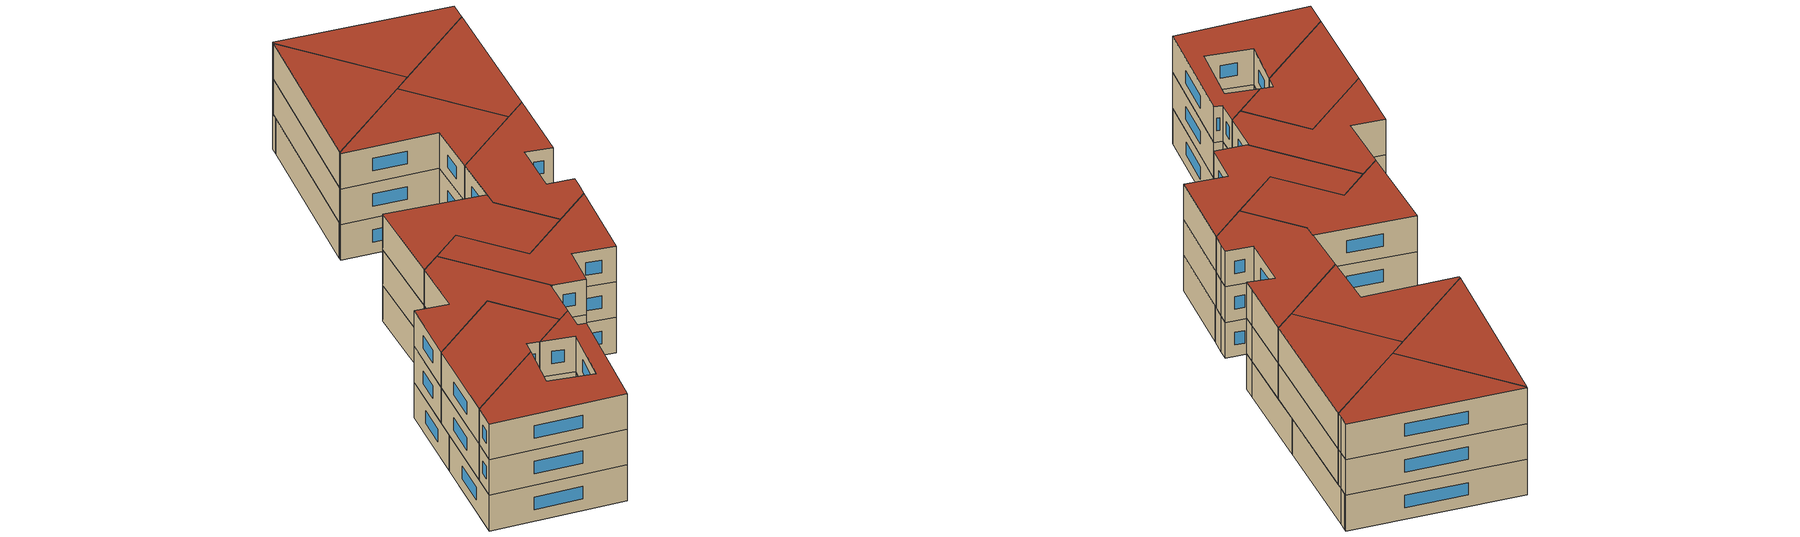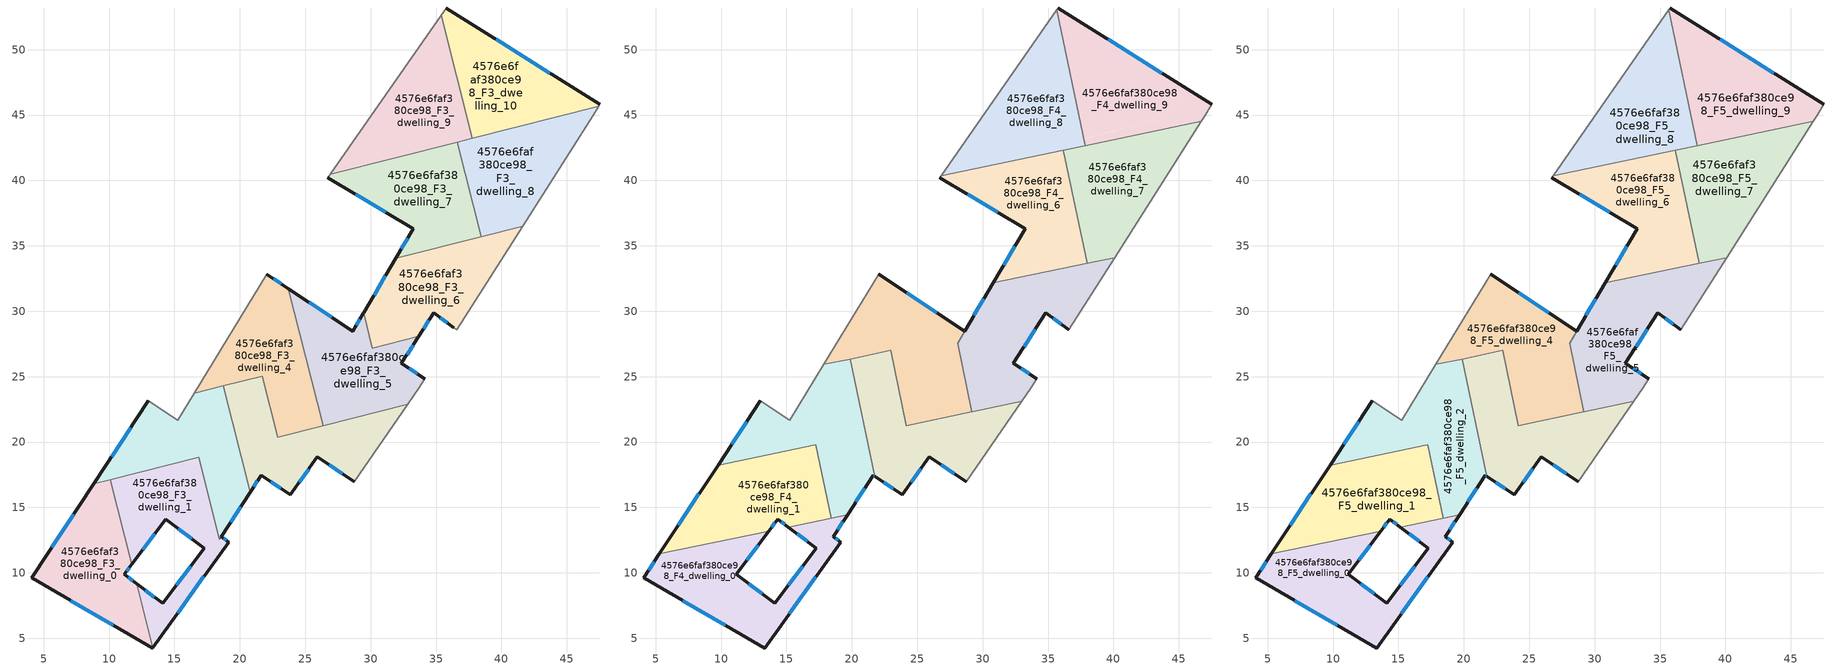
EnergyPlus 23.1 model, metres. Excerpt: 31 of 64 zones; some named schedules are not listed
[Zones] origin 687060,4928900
4576e6faf380ce98_F3_dwelling_0
 floor to 4576e6faf380ce98_F2_dwelling_0 (EU_floor_Construction): 10.09,17.13 11.74,10.65 11.17,9.88 12.11,9.17 13.35,4.29 13.33,4.25 4.08,9.61 8.82,16.81 z9
 wall outside (EU_wall_Construction): 8.82,16.81 4.08,9.61 13.33,4.25 13.35,4.29 / 12.11,9.17 11.17,9.88 11.74,10.65 z9:12
 wall to 4576e6faf380ce98_F3_dwelling_1 (EU_wall_Construction): 11.74,10.65 10.09,17.13 / 13.35,4.29 12.11,9.17 z9:12
 wall to 4576e6faf380ce98_F3_dwelling_2 (EU_wall_Construction): 10.09,17.13 8.82,16.81 z9:12
 window (EU_Window_Construction): 7.28,14.47 5.62,11.95 / 11.35,10.13 11.55,10.4 / 11.81,9.4 11.47,9.65 / 7.08,7.87 10.32,5.99 z9.98:11.02
4576e6faf380ce98_F3_dwelling_1
 floor to 4576e6faf380ce98_F2_dwelling_1 (EU_floor_Construction): 16.84,18.84 18.44,12.55 18.58,12.76 19.14,12.35 13.35,4.29 12.11,9.17 14.12,7.66 17.29,11.88 14.33,14.11 11.74,10.65 10.09,17.13 z9
 wall outside (EU_wall_Construction): 11.74,10.65 14.33,14.11 17.29,11.88 14.12,7.66 12.11,9.17 / 13.35,4.29 19.14,12.35 18.58,12.76 z9:12
 wall to 4576e6faf380ce98_F3_dwelling_2 (EU_wall_Construction): 18.08,13.97 16.84,18.84 10.1,17.13 / 18.58,12.76 18.44,12.55 18.08,13.96 z9:12
 window (EU_Window_Construction): 15.29,13.38 16.32,12.61 / 12.58,11.77 13.48,12.98 / 18.96,12.48 18.76,12.62 / 15.23,6.91 17.25,9.73 / 13.47,8.15 12.77,8.68 / 16.26,10.51 15.15,9.03 z9.98:11.02
4576e6faf380ce98_F3_dwelling_10
 floor to 4576e6faf380ce98_F2_dwelling_10 (EU_floor_Construction): 47.53,45.82 47.43,45.66 37.77,43.21 35.38,52.63 35.78,53.19 z9
 wall outside (EU_wall_Construction): 47.53,45.82 35.78,53.19 z9:12
 wall to 4576e6faf380ce98_F3_dwelling_9 (EU_wall_Construction): 35.38,52.63 37.77,43.21 z9:12
 wall adiabatic (EU_wall_Construction): 35.78,53.19 35.38,52.63 / 47.43,45.66 47.53,45.82 z9:12
 wall to 4576e6faf380ce98_F3_dwelling_8 (EU_wall_Construction): 37.77,43.21 47.43,45.66 z9:12
 window (EU_Window_Construction): 43.7,48.22 39.6,50.79 z9.98:11.02
4576e6faf380ce98_F3_dwelling_2
 floor to 4576e6faf380ce98_F2_dwelling_2 (EU_floor_Construction): 18.72,24.29 20.78,16.17 18.58,12.76 18.44,12.55 16.84,18.84 8.82,16.81 13.01,23.16 15.27,21.66 16.52,23.73 z9
 wall outside (EU_wall_Construction): 13.01,23.16 8.82,16.81 / 18.58,12.76 20.78,16.17 z9:12
 wall adiabatic (EU_wall_Construction): 16.52,23.73 15.27,21.66 13.01,23.16 z9:12
 wall to 4576e6faf380ce98_F3_dwelling_3 (EU_wall_Construction): 20.78,16.17 18.72,24.29 z9:12
 wall to 4576e6faf380ce98_F3_dwelling_4 (EU_wall_Construction): 18.72,24.29 16.52,23.73 z9:12
 window (EU_Window_Construction): 11.65,21.1 10.18,18.88 / 19.29,13.87 20.06,15.06 z9.98:11.02
4576e6faf380ce98_F3_dwelling_3
 floor to 4576e6faf380ce98_F2_dwelling_3 (EU_floor_Construction): 32.84,22.9 28.74,16.95 25.93,18.89 25.92,18.88 23.87,15.97 21.62,17.46 20.78,16.17 18.72,24.29 21.69,25.04 22.88,20.38 z9
 wall outside (EU_wall_Construction): 20.78,16.17 21.62,17.46 23.87,15.97 25.92,18.88 25.93,18.89 28.74,16.95 z9:12
 wall to 4576e6faf380ce98_F3_dwelling_4 (EU_wall_Construction): 26.37,21.26 22.88,20.38 21.69,25.04 18.72,24.29 z9:12
 wall adiabatic (EU_wall_Construction): 28.74,16.95 32.84,22.9 z9:12
 wall to 4576e6faf380ce98_F3_dwelling_5 (EU_wall_Construction): 32.84,22.9 26.37,21.26 z9:12
 window (EU_Window_Construction): 21.05,16.59 21.34,17.04 / 26.84,18.26 27.82,17.58 / 24.53,16.91 25.25,17.93 / 22.35,16.98 23.13,16.45 z9.98:11.02
4576e6faf380ce98_F3_dwelling_4
 floor to 4576e6faf380ce98_F2_dwelling_4 (EU_floor_Construction): 23.71,31.74 26.37,21.26 22.88,20.38 21.69,25.04 16.52,23.73 22.05,32.84 z9
 wall outside (EU_wall_Construction): 23.71,31.74 22.05,32.84 z9:12
 wall adiabatic (EU_wall_Construction): 22.05,32.84 16.52,23.73 z9:12
 wall to 4576e6faf380ce98_F3_dwelling_5 (EU_wall_Construction): 26.37,21.26 23.71,31.74 z9:12
 window (EU_Window_Construction): 23.17,32.1 22.59,32.48 z9.98:11.02
4576e6faf380ce98_F3_dwelling_5
 floor to 4576e6faf380ce98_F2_dwelling_5 (EU_floor_Construction): 33.68,28.08 32.36,26.01 34.15,24.83 33.67,24.1 32.84,22.9 26.37,21.26 23.71,31.74 28.63,28.49 29.42,29.83 29.45,29.88 30.14,27.18 z9
 wall outside (EU_wall_Construction): 29.45,29.88 29.42,29.83 28.63,28.49 23.71,31.74 / 34.15,24.83 32.36,26.01 33.68,28.08 z9:12
 wall adiabatic (EU_wall_Construction): 32.84,22.9 33.67,24.1 34.15,24.83 z9:12
 wall to 4576e6faf380ce98_F3_dwelling_6 (EU_wall_Construction): 33.68,28.08 30.14,27.18 29.45,29.88 z9:12
 window (EU_Window_Construction): 27.03,29.55 25.31,30.68 / 29.16,29.39 28.88,28.93 / 32.79,26.68 33.25,27.41 / 33.56,25.21 32.94,25.63 z9.98:11.02
4576e6faf380ce98_F3_dwelling_6
 floor to 4576e6faf380ce98_F2_dwelling_6 (EU_floor_Construction): 41.61,36.51 37.2,29.56 36.57,28.59 36.34,28.75 34.84,29.88 33.68,28.08 30.14,27.18 29.45,29.88 31.92,34.05 z9
 wall outside (EU_wall_Construction): 33.68,28.08 34.84,29.88 36.34,28.75 / 31.92,34.05 29.45,29.88 z9:12
 wall adiabatic (EU_wall_Construction): 36.34,28.75 36.57,28.59 37.2,29.56 41.61,36.51 z9:12
 wall to 4576e6faf380ce98_F3_dwelling_7 (EU_wall_Construction): 38.46,35.71 31.92,34.05 z9:12
 wall to 4576e6faf380ce98_F3_dwelling_8 (EU_wall_Construction): 41.61,36.51 38.46,35.71 z9:12
 window (EU_Window_Construction): 35.33,29.51 35.85,29.12 / 34.06,28.66 34.46,29.29 / 31.12,32.7 30.26,31.24 z9.98:11.02
4576e6faf380ce98_F3_dwelling_7
 floor to 4576e6faf380ce98_F2_dwelling_7 (EU_floor_Construction): 36.63,42.92 38.45,35.71 31.92,34.05 33.26,36.3 26.74,40.21 26.91,40.46 z9
 wall outside (EU_wall_Construction): 26.74,40.21 33.26,36.3 31.92,34.05 z9:12
 wall adiabatic (EU_wall_Construction): 26.91,40.46 26.74,40.21 z9:12
 wall to 4576e6faf380ce98_F3_dwelling_8 (EU_wall_Construction): 38.45,35.71 36.63,42.92 z9:12
 wall to 4576e6faf380ce98_F3_dwelling_9 (EU_wall_Construction): 36.63,42.92 26.91,40.46 z9:12
 window (EU_Window_Construction): 32.82,35.57 32.36,34.78 / 28.86,38.94 31.14,37.57 z9.98:11.02
4576e6faf380ce98_F3_dwelling_8
 floor to 4576e6faf380ce98_F2_dwelling_8 (EU_floor_Construction): 47.43,45.66 47.01,44.99 41.61,36.51 38.45,35.71 36.63,42.92 z9
 wall adiabatic (EU_wall_Construction): 41.61,36.51 47.01,44.99 47.43,45.66 z9:12
 wall to 4576e6faf380ce98_F3_dwelling_9 (EU_wall_Construction): 37.77,43.21 36.63,42.92 z9:12
4576e6faf380ce98_F3_dwelling_9
 floor to 4576e6faf380ce98_F2_dwelling_9 (EU_floor_Construction): 35.38,52.63 37.77,43.21 26.91,40.46 z9
 wall adiabatic (EU_wall_Construction): 35.38,52.63 26.91,40.46 z9:12
4576e6faf380ce98_F4_dwelling_0
 floor to 4576e6faf380ce98_F3_dwelling_0 (EU_floor_Construction): 11.22,12.68 11.74,10.65 11.17,9.88 12.12,9.17 13.35,4.29 13.33,4.25 4.08,9.61 5.28,11.44 z12
 floor to 4576e6faf380ce98_F3_dwelling_1 (EU_floor_Construction): 18.04,14.11 18.44,12.55 18.58,12.76 19.14,12.35 13.35,4.29 12.12,9.17 14.12,7.66 17.29,11.88 15.13,13.5 z12; 13.64,13.19 11.74,10.65 11.22,12.68 z12
 floor to 4576e6faf380ce98_F3_dwelling_2 (EU_floor_Construction): 19.67,14.45 18.58,12.76 18.44,12.55 18.04,14.11 z12
 wall outside (EU_wall_Construction): 5.28,11.44 4.08,9.61 13.33,4.25 19.14,12.35 18.58,12.76 19.67,14.45 / 15.13,13.5 17.29,11.88 14.12,7.66 11.17,9.88 13.64,13.19 z12:15
 wall to 4576e6faf380ce98_F4_dwelling_1 (EU_wall_Construction): 13.64,13.19 5.28,11.44 / 18.42,14.19 15.13,13.5 z12:15
 wall to 4576e6faf380ce98_F4_dwelling_2 (EU_wall_Construction): 19.67,14.45 18.42,14.19 z12:15
 window (EU_Window_Construction): 7.08,7.87 10.32,5.99 / 4.89,10.84 4.47,10.2 / 11.97,10.96 12.83,12.11 / 13.16,8.38 12.13,9.16 / 16.26,10.51 15.15,9.03 / 15.83,12.97 16.59,12.41 / 18.93,13.31 19.31,13.9 / 18.95,12.48 18.76,12.63 / 15.22,6.88 17.25,9.72 z12.98:14.02
4576e6faf380ce98_F4_dwelling_1
 floor to 4576e6faf380ce98_F3_dwelling_1 (EU_floor_Construction): 16.84,18.84 18.04,14.11 15.13,13.5 14.33,14.11 13.64,13.19 11.22,12.68 10.09,17.13 z12
 floor to 4576e6faf380ce98_F3_dwelling_0 (EU_floor_Construction): 10.09,17.13 11.22,12.68 5.28,11.44 8.82,16.81 z12
 floor to 4576e6faf380ce98_F3_dwelling_2 (EU_floor_Construction): 17.24,19.81 18.42,14.19 18.04,14.11 16.84,18.84 8.82,16.81 9.76,18.24 z12
 wall outside (EU_wall_Construction): 13.64,13.19 14.33,14.11 15.13,13.5 / 9.76,18.24 5.28,11.44 z12:15
 wall to 4576e6faf380ce98_F4_dwelling_2 (EU_wall_Construction): 18.42,14.19 17.24,19.81 9.76,18.24 z12:15
 window (EU_Window_Construction): 14.59,13.91 14.87,13.7 / 13.86,13.49 14.1,13.81 / 8.31,16.03 6.74,13.65 z12.98:14.02
4576e6faf380ce98_F4_dwelling_2
 floor to 4576e6faf380ce98_F3_dwelling_2 (EU_floor_Construction): 18.72,24.29 20.78,16.17 19.67,14.45 18.42,14.19 17.24,19.81 9.76,18.24 13.01,23.16 15.27,21.66 16.52,23.73 z12
 floor to 4576e6faf380ce98_F3_dwelling_3 (EU_floor_Construction): 20.21,24.66 21.74,17.38 21.62,17.46 20.78,16.17 18.72,24.29 z12
 floor to 4576e6faf380ce98_F3_dwelling_4 (EU_floor_Construction): 19.86,26.35 20.21,24.66 16.52,23.73 17.86,25.93 z12
 wall outside (EU_wall_Construction): 13.01,23.16 9.76,18.24 / 19.67,14.45 21.62,17.46 21.74,17.38 z12:15
 wall adiabatic (EU_wall_Construction): 17.85,25.93 15.27,21.66 13.01,23.16 z12:15
 wall to 4576e6faf380ce98_F4_dwelling_3 (EU_wall_Construction): 21.74,17.38 19.86,26.35 z12:15
 wall to 4576e6faf380ce98_F4_dwelling_4 (EU_wall_Construction): 19.86,26.35 17.85,25.93 z12:15
 window (EU_Window_Construction): 11.95,21.56 10.82,19.84 / 21.66,17.43 21.7,17.41 / 20.3,15.43 20.98,16.48 z12.98:14.02
4576e6faf380ce98_F4_dwelling_3
 floor to 4576e6faf380ce98_F3_dwelling_3 (EU_floor_Construction): 32.84,22.9 28.74,16.95 25.93,18.89 23.87,15.97 21.74,17.38 20.21,24.66 21.69,25.04 22.88,20.38 z12
 floor to 4576e6faf380ce98_F3_dwelling_4 (EU_floor_Construction): 22.96,27 24.16,21.26 26.26,21.7 26.37,21.26 22.88,20.38 21.69,25.04 20.21,24.66 19.86,26.35 z12
 floor to 4576e6faf380ce98_F3_dwelling_5 (EU_floor_Construction): 32.98,23.1 32.84,22.9 26.37,21.26 26.26,21.7 z12
 wall outside (EU_wall_Construction): 21.74,17.38 23.87,15.97 25.93,18.89 28.74,16.95 z12:15
 wall to 4576e6faf380ce98_F4_dwelling_4 (EU_wall_Construction): 29.18,22.31 24.16,21.26 22.96,27 19.86,26.35 z12:15
 wall adiabatic (EU_wall_Construction): 28.74,16.95 32.98,23.1 z12:15
 wall to 4576e6faf380ce98_F4_dwelling_5 (EU_wall_Construction): 32.98,23.1 29.19,22.31 z12:15
 window (EU_Window_Construction): 26.84,18.26 27.82,17.58 / 24.54,16.92 25.26,17.94 / 22.43,16.92 23.17,16.43 z12.98:14.02
4576e6faf380ce98_F4_dwelling_4
 floor to 4576e6faf380ce98_F3_dwelling_4 (EU_floor_Construction): 23.71,31.74 26.26,21.7 24.16,21.26 22.96,27 17.86,25.93 22.05,32.84 z12
 floor to 4576e6faf380ce98_F3_dwelling_5 (EU_floor_Construction): 28.63,28.49 28.08,27.57 29.18,22.31 26.26,21.7 23.71,31.74 z12
 wall outside (EU_wall_Construction): 28.63,28.49 22.05,32.84 z12:15
 wall adiabatic (EU_wall_Construction): 22.05,32.84 17.85,25.93 z12:15
 wall to 4576e6faf380ce98_F4_dwelling_5 (EU_wall_Construction): 29.18,22.31 28.08,27.57 28.63,28.49 z12:15
 window (EU_Window_Construction): 26.49,29.9 24.19,31.42 z12.98:14.02
4576e6faf380ce98_F4_dwelling_5
 floor to 4576e6faf380ce98_F3_dwelling_5 (EU_floor_Construction): 33.68,28.08 32.36,26.01 34.15,24.83 33.67,24.1 32.98,23.1 29.19,22.31 28.08,27.57 29.45,29.88 30.14,27.18 z12
 floor to 4576e6faf380ce98_F3_dwelling_6 (EU_floor_Construction): 40.09,34.11 37.2,29.56 36.57,28.59 34.84,29.88 33.68,28.08 30.14,27.18 29.45,29.88 30.8,32.16 z12
 wall outside (EU_wall_Construction): 34.15,24.83 32.36,26.01 34.84,29.88 36.57,28.59 / 30.8,32.16 28.63,28.49 z12:15
 wall adiabatic (EU_wall_Construction): 36.57,28.59 37.2,29.56 40.09,34.11 / 32.98,23.1 33.67,24.1 34.15,24.83 z12:15
 wall to 4576e6faf380ce98_F4_dwelling_6 (EU_wall_Construction): 37.99,33.67 30.8,32.16 z12:15
 wall to 4576e6faf380ce98_F4_dwelling_7 (EU_wall_Construction): 40.09,34.11 37.99,33.67 z12:15
 window (EU_Window_Construction): 35.4,29.46 36,29.01 / 33.16,27.27 34.03,28.62 / 33.56,25.21 32.94,25.63 / 30.1,30.97 29.33,29.68 z12.98:14.02
4576e6faf380ce98_F4_dwelling_6
 floor to 4576e6faf380ce98_F3_dwelling_6 (EU_floor_Construction): 37.6,35.49 37.99,33.67 30.8,32.16 31.92,34.05 z12
 floor to 4576e6faf380ce98_F3_dwelling_7 (EU_floor_Construction): 36.18,42.31 37.6,35.49 31.92,34.05 33.26,36.3 26.74,40.21 26.83,40.35 z12
 wall outside (EU_wall_Construction): 26.74,40.21 33.26,36.3 30.8,32.16 z12:15
 wall adiabatic (EU_wall_Construction): 26.83,40.35 26.74,40.21 z12:15
 wall to 4576e6faf380ce98_F4_dwelling_7 (EU_wall_Construction): 37.99,33.67 36.18,42.31 z12:15
 wall to 4576e6faf380ce98_F4_dwelling_8 (EU_wall_Construction): 36.18,42.31 26.83,40.35 z12:15
 window (EU_Window_Construction): 32.46,34.95 31.6,33.51 / 28.86,38.94 31.14,37.57 z12.98:14.02
4576e6faf380ce98_F4_dwelling_7
 floor to 4576e6faf380ce98_F3_dwelling_8 (EU_floor_Construction): 46.7,44.51 41.61,36.51 38.45,35.71 36.75,42.43 z12
 floor to 4576e6faf380ce98_F3_dwelling_6 (EU_floor_Construction): 41.61,36.51 40.09,34.11 37.99,33.67 37.6,35.49 z12
 floor to 4576e6faf380ce98_F3_dwelling_7 (EU_floor_Construction): 36.75,42.43 38.45,35.71 37.6,35.49 36.18,42.31 z12
 wall adiabatic (EU_wall_Construction): 40.09,34.11 46.7,44.51 z12:15
 wall to 4576e6faf380ce98_F4_dwelling_9 (EU_wall_Construction): 46.7,44.51 37.86,42.66 z12:15
 wall to 4576e6faf380ce98_F4_dwelling_8 (EU_wall_Construction): 37.86,42.66 36.18,42.31 z12:15
4576e6faf380ce98_F4_dwelling_8
 floor to 4576e6faf380ce98_F3_dwelling_8 (EU_floor_Construction): 37.74,43.21 37.86,42.66 36.75,42.43 36.63,42.92 z12
 floor to 4576e6faf380ce98_F3_dwelling_9 (EU_floor_Construction): 35.38,52.63 37.61,43.83 37.74,43.21 26.91,40.46 z12
 floor to 4576e6faf380ce98_F3_dwelling_10 (EU_floor_Construction): 35.68,53.05 37.61,43.83 35.38,52.63 z12
 floor to 4576e6faf380ce98_F3_dwelling_7 (EU_floor_Construction): 36.63,42.92 36.75,42.43 26.83,40.35 26.91,40.46 z12
 wall to 4576e6faf380ce98_F4_dwelling_9 (EU_wall_Construction): 37.86,42.66 35.68,53.05 z12:15
 wall adiabatic (EU_wall_Construction): 35.68,53.05 26.83,40.35 z12:15
4576e6faf380ce98_F4_dwelling_9
 floor to 4576e6faf380ce98_F3_dwelling_10 (EU_floor_Construction): 47.53,45.82 47.43,45.66 37.77,43.21 37.61,43.83 35.68,53.05 35.78,53.19 z12
 floor to 4576e6faf380ce98_F3_dwelling_8 (EU_floor_Construction): 47.43,45.66 47.01,44.99 46.7,44.51 37.86,42.66 37.74,43.21 z12
 wall outside (EU_wall_Construction): 47.53,45.82 35.78,53.19 z12:15
 wall adiabatic (EU_wall_Construction): 46.7,44.51 47.01,44.99 47.53,45.82 / 35.78,53.19 35.68,53.05 z12:15
 window (EU_Window_Construction): 43.7,48.22 39.6,50.79 z12.98:14.02
4576e6faf380ce98_F5_dwelling_0
 floor to 4576e6faf380ce98_F4_dwelling_0 (EU_floor_Construction): 19.67,14.45 18.58,12.76 19.14,12.35 13.33,4.25 4.08,9.61 5.28,11.44 13.64,13.19 11.17,9.88 14.12,7.66 17.29,11.88 15.13,13.5 z15
 wall outside (EU_wall_Construction): 5.28,11.44 4.08,9.61 13.33,4.25 19.14,12.35 18.58,12.76 19.67,14.45 / 15.13,13.5 17.29,11.88 14.12,7.66 11.17,9.88 13.64,13.19 z15:18
 wall to 4576e6faf380ce98_F5_dwelling_1 (EU_wall_Construction): 13.64,13.19 5.28,11.44 / 18.42,14.19 15.13,13.5 z15:18
 wall to 4576e6faf380ce98_F5_dwelling_2 (EU_wall_Construction): 19.67,14.45 18.42,14.19 z15:18
 window (EU_Window_Construction): 7.08,7.87 10.32,5.99 / 4.89,10.84 4.47,10.2 / 11.97,10.96 12.83,12.11 / 13.16,8.38 12.13,9.16 / 16.26,10.51 15.15,9.03 / 15.83,12.97 16.59,12.41 / 18.93,13.31 19.31,13.9 / 18.95,12.48 18.76,12.63 / 15.22,6.88 17.25,9.72 z15.98:17.02
 roof outside (EU_roof_Construction): 13.33,4.25 19.14,12.35 18.58,12.76 19.67,14.45 15.13,13.5 17.29,11.88 14.12,7.66 11.17,9.88 13.64,13.19 5.28,11.44 4.08,9.61 z18
4576e6faf380ce98_F5_dwelling_1
 floor to 4576e6faf380ce98_F4_dwelling_1 (EU_floor_Construction): 17.24,19.81 18.42,14.19 15.13,13.5 14.33,14.11 13.64,13.19 5.28,11.44 9.76,18.24 z15
 wall outside (EU_wall_Construction): 13.64,13.19 14.33,14.11 15.13,13.5 / 9.76,18.24 5.28,11.44 z15:18
 wall to 4576e6faf380ce98_F5_dwelling_2 (EU_wall_Construction): 18.42,14.19 17.24,19.81 9.76,18.24 z15:18
 window (EU_Window_Construction): 14.59,13.91 14.87,13.7 / 13.86,13.49 14.1,13.81 / 8.31,16.03 6.74,13.65 z15.98:17.02
 roof outside (EU_roof_Construction): 18.42,14.19 17.24,19.81 9.76,18.24 5.28,11.44 13.64,13.19 14.33,14.11 15.13,13.5 z18
4576e6faf380ce98_F5_dwelling_2
 floor to 4576e6faf380ce98_F4_dwelling_2 (EU_floor_Construction): 19.86,26.35 21.74,17.38 21.62,17.46 19.67,14.45 18.42,14.19 17.24,19.81 9.76,18.24 13.01,23.16 15.27,21.66 17.85,25.93 z15
 wall outside (EU_wall_Construction): 13.01,23.16 9.76,18.24 / 19.67,14.45 21.62,17.46 21.74,17.38 z15:18
 wall adiabatic (EU_wall_Construction): 17.85,25.93 15.27,21.66 13.01,23.16 z15:18
 wall to 4576e6faf380ce98_F5_dwelling_3 (EU_wall_Construction): 21.74,17.38 19.86,26.35 z15:18
 wall to 4576e6faf380ce98_F5_dwelling_4 (EU_wall_Construction): 19.86,26.35 17.85,25.93 z15:18
 window (EU_Window_Construction): 11.95,21.56 10.82,19.84 / 21.66,17.43 21.7,17.41 / 20.3,15.43 20.98,16.48 z15.98:17.02
 roof outside (EU_roof_Construction): 19.67,14.45 21.62,17.46 21.74,17.38 19.86,26.35 17.85,25.93 15.27,21.66 13.01,23.16 9.76,18.24 17.24,19.81 18.42,14.19 z18
4576e6faf380ce98_F5_dwelling_3
 floor to 4576e6faf380ce98_F4_dwelling_3 (EU_floor_Construction): 32.98,23.1 28.74,16.95 25.93,18.89 23.87,15.97 21.74,17.38 19.86,26.35 22.96,27 24.16,21.26 z15
 wall outside (EU_wall_Construction): 21.74,17.38 23.87,15.97 25.93,18.89 28.74,16.95 z15:18
 wall to 4576e6faf380ce98_F5_dwelling_4 (EU_wall_Construction): 29.18,22.31 24.16,21.26 22.96,27 19.86,26.35 z15:18
 wall adiabatic (EU_wall_Construction): 28.74,16.95 32.98,23.1 z15:18
 wall to 4576e6faf380ce98_F5_dwelling_5 (EU_wall_Construction): 32.98,23.1 29.19,22.31 z15:18
 window (EU_Window_Construction): 26.84,18.26 27.82,17.58 / 24.54,16.92 25.26,17.94 / 22.43,16.92 23.17,16.43 z15.98:17.02
 roof outside (EU_roof_Construction): 28.74,16.95 32.98,23.1 24.16,21.26 22.96,27 19.86,26.35 21.74,17.38 23.87,15.97 25.93,18.89 z18
4576e6faf380ce98_F5_dwelling_4
 floor to 4576e6faf380ce98_F4_dwelling_4 (EU_floor_Construction): 28.63,28.49 28.08,27.57 29.18,22.31 24.16,21.26 22.96,27 17.85,25.93 22.05,32.84 z15
 wall outside (EU_wall_Construction): 28.63,28.49 22.05,32.84 z15:18
 wall adiabatic (EU_wall_Construction): 22.05,32.84 17.85,25.93 z15:18
 wall to 4576e6faf380ce98_F5_dwelling_5 (EU_wall_Construction): 29.18,22.31 28.08,27.57 28.63,28.49 z15:18
 window (EU_Window_Construction): 26.49,29.9 24.19,31.42 z15.98:17.02
 roof outside (EU_roof_Construction): 29.18,22.31 28.08,27.57 28.63,28.49 22.05,32.84 17.85,25.93 22.96,27 24.16,21.26 z18
4576e6faf380ce98_F5_dwelling_5
 floor to 4576e6faf380ce98_F4_dwelling_5 (EU_floor_Construction): 40.09,34.11 37.2,29.56 36.57,28.59 34.84,29.88 32.36,26.01 34.15,24.83 33.67,24.1 32.98,23.1 29.19,22.31 28.08,27.57 30.8,32.16 z15
 wall outside (EU_wall_Construction): 34.15,24.83 32.36,26.01 34.84,29.88 36.57,28.59 / 30.8,32.16 28.63,28.49 z15:18
 wall adiabatic (EU_wall_Construction): 36.57,28.59 37.2,29.56 40.09,34.11 / 32.98,23.1 33.67,24.1 34.15,24.83 z15:18
 wall to 4576e6faf380ce98_F5_dwelling_6 (EU_wall_Construction): 37.99,33.67 30.8,32.16 z15:18
 wall to 4576e6faf380ce98_F5_dwelling_7 (EU_wall_Construction): 40.09,34.11 37.99,33.67 z15:18
 window (EU_Window_Construction): 35.4,29.46 36,29.01 / 33.16,27.27 34.03,28.62 / 33.56,25.21 32.94,25.63 / 30.1,30.97 29.33,29.68 z15.98:17.02
 roof outside (EU_roof_Construction): 34.15,24.83 32.36,26.01 34.84,29.88 36.57,28.59 37.2,29.56 40.09,34.11 30.8,32.16 28.08,27.57 29.18,22.31 32.98,23.1 33.67,24.1 z18
4576e6faf380ce98_F5_dwelling_6
 floor to 4576e6faf380ce98_F4_dwelling_6 (EU_floor_Construction): 36.18,42.31 37.99,33.67 30.8,32.16 33.26,36.3 26.74,40.21 26.83,40.35 z15
 wall outside (EU_wall_Construction): 26.74,40.21 33.26,36.3 30.8,32.16 z15:18
 wall adiabatic (EU_wall_Construction): 26.83,40.35 26.74,40.21 z15:18
 wall to 4576e6faf380ce98_F5_dwelling_7 (EU_wall_Construction): 37.99,33.67 36.18,42.31 z15:18
 wall to 4576e6faf380ce98_F5_dwelling_8 (EU_wall_Construction): 36.18,42.31 26.83,40.35 z15:18
 window (EU_Window_Construction): 32.46,34.95 31.6,33.51 / 28.86,38.94 31.14,37.57 z15.98:17.02
 roof outside (EU_roof_Construction): 37.99,33.67 36.18,42.31 26.83,40.35 26.74,40.21 33.26,36.3 30.8,32.16 z18
4576e6faf380ce98_F5_dwelling_7
 floor to 4576e6faf380ce98_F4_dwelling_7 (EU_floor_Construction): 46.7,44.51 40.09,34.11 37.99,33.67 36.18,42.31 z15
 wall adiabatic (EU_wall_Construction): 40.09,34.11 46.7,44.51 z15:18
 wall to 4576e6faf380ce98_F5_dwelling_9 (EU_wall_Construction): 46.7,44.51 37.86,42.66 z15:18
 wall to 4576e6faf380ce98_F5_dwelling_8 (EU_wall_Construction): 37.86,42.66 36.18,42.31 z15:18
 roof outside (EU_roof_Construction): 40.09,34.11 46.7,44.51 36.18,42.31 37.99,33.67 z18
4576e6faf380ce98_F5_dwelling_8
 floor to 4576e6faf380ce98_F4_dwelling_8 (EU_floor_Construction): 35.68,53.05 37.86,42.66 26.83,40.35 z15
 wall to 4576e6faf380ce98_F5_dwelling_9 (EU_wall_Construction): 37.86,42.66 35.68,53.05 z15:18
 wall adiabatic (EU_wall_Construction): 35.68,53.05 26.83,40.35 z15:18
 roof outside (EU_roof_Construction): 37.86,42.66 35.68,53.05 26.83,40.35 z18
4576e6faf380ce98_F5_dwelling_9
 floor to 4576e6faf380ce98_F4_dwelling_9 (EU_floor_Construction): 47.53,45.82 47.01,44.99 46.7,44.51 37.86,42.66 35.68,53.05 35.78,53.19 z15
 wall outside (EU_wall_Construction): 47.53,45.82 35.78,53.19 z15:18
 wall adiabatic (EU_wall_Construction): 46.7,44.51 47.01,44.99 47.53,45.82 / 35.78,53.19 35.68,53.05 z15:18
 window (EU_Window_Construction): 43.7,48.22 39.6,50.79 z15.98:17.02
 roof outside (EU_roof_Construction): 46.7,44.51 47.01,44.99 47.53,45.82 35.78,53.19 35.68,53.05 37.86,42.66 z18
[Building]
EU S2 Campaign: North Axis=0; Terrain=City; Solar Distribution=FullExterior
[Site:Location]
Bologna: Latitude=44.5; Longitude=11.25; Time Zone=1; Elevation=37
[SizingPeriod:WeatherFileDays]
AnnualSizingPeriod: Begin Month=1; Begin Day of Month=1; End Month=12; End Day of Month=31; Day of Week for Start Day=Monday; Use Weather File Daylight Saving Period=No; Use Weather File Rain and Snow Indicators=No
[MATERIAL]
EU_InternalMass_Material: Roughness=MediumRough; Thickness=0.1; Conductivity=1; Density=1800; Specific Heat=900; Thermal Absorptance=0.9; Solar Absorptance=0.7; Visible Absorptance=0.7
[MATERIAL:NOMASS] Roughness=MediumRough; Thermal Absorptance=0.9; Solar Absorptance=0.7; Visible Absorptance=0.7
Name | Thermal Resistance
EU_wall_NoMass | 0.905828
EU_roof_NoMass | 0.37593
EU_floor_NoMass | 0.67114
[WINDOWMATERIAL:SIMPLEGLAZINGSYSTEM]
EU_Window_SimpleGlazing: UFactor=4.52486; Solar Heat Gain Coefficient=0.85; Visible Transmittance=0.85
[CONSTRUCTION]
EU_wall_Construction: EU_wall_NoMass
EU_roof_Construction: EU_roof_NoMass
EU_floor_Construction: EU_floor_NoMass
EU_Window_Construction: EU_Window_SimpleGlazing
EU_InternalMass_Construction: EU_InternalMass_Material
[ZONE] Type=1; Multiplier=1; Ceiling Height=autocalculate; Floor Area=autocalculate; Part of Total Floor Area=Yes
Name | Volume
4576e6faf380ce98_F3_dwelling_0 | 163.207
4576e6faf380ce98_F4_dwelling_0; 4576e6faf380ce98_F5_dwelling_0 | 179.489
4576e6faf380ce98_F3_dwelling_1 | 159.73
4576e6faf380ce98_F4_dwelling_1; 4576e6faf380ce98_F5_dwelling_1 | 179.52
4576e6faf380ce98_F3_dwelling_10 | 163.191
4576e6faf380ce98_F3_dwelling_2 | 166.681
4576e6faf380ce98_F4_dwelling_2; 4576e6faf380ce98_F5_dwelling_2 | 178.444
4576e6faf380ce98_F3_dwelling_3 | 163.241
4576e6faf380ce98_F4_dwelling_3; 4576e6faf380ce98_F5_dwelling_3 | 178.467
4576e6faf380ce98_F3_dwelling_4 | 164.303
4576e6faf380ce98_F4_dwelling_4; 4576e6faf380ce98_F5_dwelling_4 | 190.94
4576e6faf380ce98_F3_dwelling_5 | 164.34
4576e6faf380ce98_F4_dwelling_5; 4576e6faf380ce98_F5_dwelling_5 | 187.596
4576e6faf380ce98_F3_dwelling_6 | 165.376
4576e6faf380ce98_F4_dwelling_6; 4576e6faf380ce98_F5_dwelling_6 | 170.791
4576e6faf380ce98_F3_dwelling_7 | 160.939
4576e6faf380ce98_F4_dwelling_7; 4576e6faf380ce98_F5_dwelling_7 | 170.781
4576e6faf380ce98_F3_dwelling_8 | 160.929
4576e6faf380ce98_F4_dwelling_8; 4576e6faf380ce98_F5_dwelling_8 | 179.496
4576e6faf380ce98_F3_dwelling_9 | 163.178
4576e6faf380ce98_F4_dwelling_9; 4576e6faf380ce98_F5_dwelling_9 | 179.521
[INTERNALMASS] Construction=EU_InternalMass_Construction
Name | Zone or ZoneList | Surface Area
4576e6faf380ce98_F3_dwelling_0_EU_InternalMass | 4576e6faf380ce98_F3_dwelling_0 | 54.403
4576e6faf380ce98_F3_dwelling_1_EU_InternalMass | 4576e6faf380ce98_F3_dwelling_1 | 53.2439
4576e6faf380ce98_F3_dwelling_2_EU_InternalMass | 4576e6faf380ce98_F3_dwelling_2 | 55.5592
4576e6faf380ce98_F3_dwelling_3_EU_InternalMass | 4576e6faf380ce98_F3_dwelling_3 | 54.414
4576e6faf380ce98_F3_dwelling_4_EU_InternalMass | 4576e6faf380ce98_F3_dwelling_4 | 54.7661
4576e6faf380ce98_F3_dwelling_5_EU_InternalMass | 4576e6faf380ce98_F3_dwelling_5 | 54.7816
4576e6faf380ce98_F3_dwelling_6_EU_InternalMass | 4576e6faf380ce98_F3_dwelling_6 | 55.1245
4576e6faf380ce98_F3_dwelling_7_EU_InternalMass | 4576e6faf380ce98_F3_dwelling_7 | 53.646
4576e6faf380ce98_F3_dwelling_8_EU_InternalMass | 4576e6faf380ce98_F3_dwelling_8 | 53.6434
4576e6faf380ce98_F3_dwelling_9_EU_InternalMass | 4576e6faf380ce98_F3_dwelling_9 | 54.3903
4576e6faf380ce98_F3_dwelling_10_EU_InternalMass | 4576e6faf380ce98_F3_dwelling_10 | 54.3948
4576e6faf380ce98_F4_dwelling_0_EU_InternalMass | 4576e6faf380ce98_F4_dwelling_0 | 59.8298
4576e6faf380ce98_F4_dwelling_1_EU_InternalMass | 4576e6faf380ce98_F4_dwelling_1 | 59.8407
4576e6faf380ce98_F4_dwelling_2_EU_InternalMass | 4576e6faf380ce98_F4_dwelling_2 | 59.4803
4576e6faf380ce98_F4_dwelling_3_EU_InternalMass | 4576e6faf380ce98_F4_dwelling_3 | 59.4883
4576e6faf380ce98_F4_dwelling_4_EU_InternalMass | 4576e6faf380ce98_F4_dwelling_4 | 63.6473
4576e6faf380ce98_F4_dwelling_5_EU_InternalMass | 4576e6faf380ce98_F4_dwelling_5 | 62.547
4576e6faf380ce98_F4_dwelling_6_EU_InternalMass | 4576e6faf380ce98_F4_dwelling_6 | 56.9314
4576e6faf380ce98_F4_dwelling_7_EU_InternalMass | 4576e6faf380ce98_F4_dwelling_7 | 56.9276
4576e6faf380ce98_F4_dwelling_8_EU_InternalMass | 4576e6faf380ce98_F4_dwelling_8 | 59.8387
4576e6faf380ce98_F4_dwelling_9_EU_InternalMass | 4576e6faf380ce98_F4_dwelling_9 | 59.8392
4576e6faf380ce98_F5_dwelling_0_EU_InternalMass | 4576e6faf380ce98_F5_dwelling_0 | 59.8298
4576e6faf380ce98_F5_dwelling_1_EU_InternalMass | 4576e6faf380ce98_F5_dwelling_1 | 59.8407
4576e6faf380ce98_F5_dwelling_2_EU_InternalMass | 4576e6faf380ce98_F5_dwelling_2 | 59.4803
4576e6faf380ce98_F5_dwelling_3_EU_InternalMass | 4576e6faf380ce98_F5_dwelling_3 | 59.4883
4576e6faf380ce98_F5_dwelling_4_EU_InternalMass | 4576e6faf380ce98_F5_dwelling_4 | 63.6473
4576e6faf380ce98_F5_dwelling_5_EU_InternalMass | 4576e6faf380ce98_F5_dwelling_5 | 62.547
4576e6faf380ce98_F5_dwelling_6_EU_InternalMass | 4576e6faf380ce98_F5_dwelling_6 | 56.9314
4576e6faf380ce98_F5_dwelling_7_EU_InternalMass | 4576e6faf380ce98_F5_dwelling_7 | 56.9276
4576e6faf380ce98_F5_dwelling_8_EU_InternalMass | 4576e6faf380ce98_F5_dwelling_8 | 59.8387
4576e6faf380ce98_F5_dwelling_9_EU_InternalMass | 4576e6faf380ce98_F5_dwelling_9 | 59.8392
[OTHEREQUIPMENT] Fuel Type=Electricity; Design Level Calculation Method=Watts/Area; Power per Zone Floor Area=1; Fraction Latent=0; Fraction Radiant=0; Fraction Lost=0; Carbon Dioxide Generation Rate=0; EndUse Subcategory=EU_Step8_InternalGains
Name | Zone or ZoneList or Space or SpaceList | Schedule
EU_Step8_InternalGain_4576e6faf380ce98_F3_dwelling_0_f000 | 4576e6faf380ce98_F3_dwelling_0 | EU_Step8_GainSchedule_4576e6faf380ce98_F3_dwelling_0_f000
EU_Step8_InternalGain_4576e6faf380ce98_F3_dwelling_1_f000 | 4576e6faf380ce98_F3_dwelling_1 | EU_Step8_GainSchedule_4576e6faf380ce98_F3_dwelling_1_f000
EU_Step8_InternalGain_4576e6faf380ce98_F3_dwelling_2_f000 | 4576e6faf380ce98_F3_dwelling_2 | EU_Step8_GainSchedule_4576e6faf380ce98_F3_dwelling_2_f000
EU_Step8_InternalGain_4576e6faf380ce98_F3_dwelling_3_f000 | 4576e6faf380ce98_F3_dwelling_3 | EU_Step8_GainSchedule_4576e6faf380ce98_F3_dwelling_3_f000
EU_Step8_InternalGain_4576e6faf380ce98_F3_dwelling_4_f000 | 4576e6faf380ce98_F3_dwelling_4 | EU_Step8_GainSchedule_4576e6faf380ce98_F3_dwelling_4_f000
EU_Step8_InternalGain_4576e6faf380ce98_F3_dwelling_5_f000 | 4576e6faf380ce98_F3_dwelling_5 | EU_Step8_GainSchedule_4576e6faf380ce98_F3_dwelling_5_f000
EU_Step8_InternalGain_4576e6faf380ce98_F3_dwelling_6_f000 | 4576e6faf380ce98_F3_dwelling_6 | EU_Step8_GainSchedule_4576e6faf380ce98_F3_dwelling_6_f000
EU_Step8_InternalGain_4576e6faf380ce98_F3_dwelling_7_f000 | 4576e6faf380ce98_F3_dwelling_7 | EU_Step8_GainSchedule_4576e6faf380ce98_F3_dwelling_7_f000
EU_Step8_InternalGain_4576e6faf380ce98_F3_dwelling_8_f000 | 4576e6faf380ce98_F3_dwelling_8 | EU_Step8_GainSchedule_4576e6faf380ce98_F3_dwelling_8_f000
EU_Step8_InternalGain_4576e6faf380ce98_F3_dwelling_9_f000 | 4576e6faf380ce98_F3_dwelling_9 | EU_Step8_GainSchedule_4576e6faf380ce98_F3_dwelling_9_f000
EU_Step8_InternalGain_4576e6faf380ce98_F3_dwelling_10_f000 | 4576e6faf380ce98_F3_dwelling_10 | EU_Step8_GainSchedule_4576e6faf380ce98_F3_dwelling_10_f000
EU_Step8_InternalGain_4576e6faf380ce98_F4_dwelling_0_f000 | 4576e6faf380ce98_F4_dwelling_0 | EU_Step8_GainSchedule_4576e6faf380ce98_F4_dwelling_0_f000
EU_Step8_InternalGain_4576e6faf380ce98_F4_dwelling_1_f000 | 4576e6faf380ce98_F4_dwelling_1 | EU_Step8_GainSchedule_4576e6faf380ce98_F4_dwelling_1_f000
EU_Step8_InternalGain_4576e6faf380ce98_F4_dwelling_2_f000 | 4576e6faf380ce98_F4_dwelling_2 | EU_Step8_GainSchedule_4576e6faf380ce98_F4_dwelling_2_f000
EU_Step8_InternalGain_4576e6faf380ce98_F4_dwelling_3_f000 | 4576e6faf380ce98_F4_dwelling_3 | EU_Step8_GainSchedule_4576e6faf380ce98_F4_dwelling_3_f000
EU_Step8_InternalGain_4576e6faf380ce98_F4_dwelling_4_f000 | 4576e6faf380ce98_F4_dwelling_4 | EU_Step8_GainSchedule_4576e6faf380ce98_F4_dwelling_4_f000
EU_Step8_InternalGain_4576e6faf380ce98_F4_dwelling_5_f000 | 4576e6faf380ce98_F4_dwelling_5 | EU_Step8_GainSchedule_4576e6faf380ce98_F4_dwelling_5_f000
EU_Step8_InternalGain_4576e6faf380ce98_F4_dwelling_6_f000 | 4576e6faf380ce98_F4_dwelling_6 | EU_Step8_GainSchedule_4576e6faf380ce98_F4_dwelling_6_f000
EU_Step8_InternalGain_4576e6faf380ce98_F4_dwelling_7_f000 | 4576e6faf380ce98_F4_dwelling_7 | EU_Step8_GainSchedule_4576e6faf380ce98_F4_dwelling_7_f000
EU_Step8_InternalGain_4576e6faf380ce98_F4_dwelling_8_f000 | 4576e6faf380ce98_F4_dwelling_8 | EU_Step8_GainSchedule_4576e6faf380ce98_F4_dwelling_8_f000
EU_Step8_InternalGain_4576e6faf380ce98_F4_dwelling_9_f000 | 4576e6faf380ce98_F4_dwelling_9 | EU_Step8_GainSchedule_4576e6faf380ce98_F4_dwelling_9_f000
EU_Step8_InternalGain_4576e6faf380ce98_F5_dwelling_0_f000 | 4576e6faf380ce98_F5_dwelling_0 | EU_Step8_GainSchedule_4576e6faf380ce98_F5_dwelling_0_f000
EU_Step8_InternalGain_4576e6faf380ce98_F5_dwelling_1_f000 | 4576e6faf380ce98_F5_dwelling_1 | EU_Step8_GainSchedule_4576e6faf380ce98_F5_dwelling_1_f000
EU_Step8_InternalGain_4576e6faf380ce98_F5_dwelling_2_f000 | 4576e6faf380ce98_F5_dwelling_2 | EU_Step8_GainSchedule_4576e6faf380ce98_F5_dwelling_2_f000
EU_Step8_InternalGain_4576e6faf380ce98_F5_dwelling_3_f000 | 4576e6faf380ce98_F5_dwelling_3 | EU_Step8_GainSchedule_4576e6faf380ce98_F5_dwelling_3_f000
EU_Step8_InternalGain_4576e6faf380ce98_F5_dwelling_4_f000 | 4576e6faf380ce98_F5_dwelling_4 | EU_Step8_GainSchedule_4576e6faf380ce98_F5_dwelling_4_f000
EU_Step8_InternalGain_4576e6faf380ce98_F5_dwelling_5_f000 | 4576e6faf380ce98_F5_dwelling_5 | EU_Step8_GainSchedule_4576e6faf380ce98_F5_dwelling_5_f000
EU_Step8_InternalGain_4576e6faf380ce98_F5_dwelling_6_f000 | 4576e6faf380ce98_F5_dwelling_6 | EU_Step8_GainSchedule_4576e6faf380ce98_F5_dwelling_6_f000
EU_Step8_InternalGain_4576e6faf380ce98_F5_dwelling_7_f000 | 4576e6faf380ce98_F5_dwelling_7 | EU_Step8_GainSchedule_4576e6faf380ce98_F5_dwelling_7_f000
EU_Step8_InternalGain_4576e6faf380ce98_F5_dwelling_8_f000 | 4576e6faf380ce98_F5_dwelling_8 | EU_Step8_GainSchedule_4576e6faf380ce98_F5_dwelling_8_f000
EU_Step8_InternalGain_4576e6faf380ce98_F5_dwelling_9_f000 | 4576e6faf380ce98_F5_dwelling_9 | EU_Step8_GainSchedule_4576e6faf380ce98_F5_dwelling_9_f000
[ZONEVENTILATION:DESIGNFLOWRATE] Schedule=EU_AlwaysOn; Design Flow Rate Calculation Method=AirChanges/Hour; Air Changes per Hour=0.73129; Ventilation Type=Natural; Fan Pressure Rise=0; Fan Total Efficiency=1; Constant Term Coefficient=1; Temperature Term Coefficient=0; Velocity Term Coefficient=0; Velocity Squared Term Coefficient=0; Minimum Indoor Temperature=-100; Maximum Indoor Temperature=100; Delta Temperature=-100; Minimum Outdoor Temperature=-100; Maximum Outdoor Temperature=100; Maximum Wind Speed=40
Name | Zone or ZoneList or Space or SpaceList
EU_ConstantAir_4576e6faf380ce98_F3_dwelling_0 | 4576e6faf380ce98_F3_dwelling_0
EU_ConstantAir_4576e6faf380ce98_F3_dwelling_1 | 4576e6faf380ce98_F3_dwelling_1
EU_ConstantAir_4576e6faf380ce98_F3_dwelling_2 | 4576e6faf380ce98_F3_dwelling_2
EU_ConstantAir_4576e6faf380ce98_F3_dwelling_3 | 4576e6faf380ce98_F3_dwelling_3
EU_ConstantAir_4576e6faf380ce98_F3_dwelling_4 | 4576e6faf380ce98_F3_dwelling_4
EU_ConstantAir_4576e6faf380ce98_F3_dwelling_5 | 4576e6faf380ce98_F3_dwelling_5
EU_ConstantAir_4576e6faf380ce98_F3_dwelling_6 | 4576e6faf380ce98_F3_dwelling_6
EU_ConstantAir_4576e6faf380ce98_F3_dwelling_7 | 4576e6faf380ce98_F3_dwelling_7
EU_ConstantAir_4576e6faf380ce98_F3_dwelling_8 | 4576e6faf380ce98_F3_dwelling_8
EU_ConstantAir_4576e6faf380ce98_F3_dwelling_9 | 4576e6faf380ce98_F3_dwelling_9
EU_ConstantAir_4576e6faf380ce98_F3_dwelling_10 | 4576e6faf380ce98_F3_dwelling_10
EU_ConstantAir_4576e6faf380ce98_F4_dwelling_0 | 4576e6faf380ce98_F4_dwelling_0
EU_ConstantAir_4576e6faf380ce98_F4_dwelling_1 | 4576e6faf380ce98_F4_dwelling_1
EU_ConstantAir_4576e6faf380ce98_F4_dwelling_2 | 4576e6faf380ce98_F4_dwelling_2
EU_ConstantAir_4576e6faf380ce98_F4_dwelling_3 | 4576e6faf380ce98_F4_dwelling_3
EU_ConstantAir_4576e6faf380ce98_F4_dwelling_4 | 4576e6faf380ce98_F4_dwelling_4
EU_ConstantAir_4576e6faf380ce98_F4_dwelling_5 | 4576e6faf380ce98_F4_dwelling_5
EU_ConstantAir_4576e6faf380ce98_F4_dwelling_6 | 4576e6faf380ce98_F4_dwelling_6
EU_ConstantAir_4576e6faf380ce98_F4_dwelling_7 | 4576e6faf380ce98_F4_dwelling_7
EU_ConstantAir_4576e6faf380ce98_F4_dwelling_8 | 4576e6faf380ce98_F4_dwelling_8
EU_ConstantAir_4576e6faf380ce98_F4_dwelling_9 | 4576e6faf380ce98_F4_dwelling_9
EU_ConstantAir_4576e6faf380ce98_F5_dwelling_0 | 4576e6faf380ce98_F5_dwelling_0
EU_ConstantAir_4576e6faf380ce98_F5_dwelling_1 | 4576e6faf380ce98_F5_dwelling_1
EU_ConstantAir_4576e6faf380ce98_F5_dwelling_2 | 4576e6faf380ce98_F5_dwelling_2
EU_ConstantAir_4576e6faf380ce98_F5_dwelling_3 | 4576e6faf380ce98_F5_dwelling_3
EU_ConstantAir_4576e6faf380ce98_F5_dwelling_4 | 4576e6faf380ce98_F5_dwelling_4
EU_ConstantAir_4576e6faf380ce98_F5_dwelling_5 | 4576e6faf380ce98_F5_dwelling_5
EU_ConstantAir_4576e6faf380ce98_F5_dwelling_6 | 4576e6faf380ce98_F5_dwelling_6
EU_ConstantAir_4576e6faf380ce98_F5_dwelling_7 | 4576e6faf380ce98_F5_dwelling_7
EU_ConstantAir_4576e6faf380ce98_F5_dwelling_8 | 4576e6faf380ce98_F5_dwelling_8
EU_ConstantAir_4576e6faf380ce98_F5_dwelling_9 | 4576e6faf380ce98_F5_dwelling_9
[HVACTEMPLATE:ZONE:IDEALLOADSAIRSYSTEM] System Availability Schedule=EU_AlwaysOn; Maximum Heating Supply Air Temperature=50; Minimum Cooling Supply Air Temperature=13; Maximum Heating Supply Air Humidity Ratio=0.0156; Minimum Cooling Supply Air Humidity Ratio=0.0077; Heating Limit=NoLimit; Cooling Limit=NoLimit; Heating Availability Schedule=EU_AlwaysOn; Cooling Availability Schedule=EU_CoolingOff; Dehumidification Control Type=ConstantSensibleHeatRatio; Cooling Sensible Heat Ratio=0.7; Dehumidification Setpoint=60; Humidification Control Type=None; Humidification Setpoint=30; Outdoor Air Method=None; Outdoor Air Flow Rate per Person=0.00944; Outdoor Air Flow Rate per Zone Floor Area=0; Outdoor Air Flow Rate per Zone=0; Demand Controlled Ventilation Type=None; Outdoor Air Economizer Type=NoEconomizer; Heat Recovery Type=None; Sensible Heat Recovery Effectiveness=0.7; Latent Heat Recovery Effectiveness=0.65
Name | Template Thermostat
4576e6faf380ce98_F3_dwelling_0 | EU_HeatOnly_4576e6faf380ce98_F3_dwelling_0
4576e6faf380ce98_F3_dwelling_1 | EU_HeatOnly_4576e6faf380ce98_F3_dwelling_1
4576e6faf380ce98_F3_dwelling_2 | EU_HeatOnly_4576e6faf380ce98_F3_dwelling_2
4576e6faf380ce98_F3_dwelling_3 | EU_HeatOnly_4576e6faf380ce98_F3_dwelling_3
4576e6faf380ce98_F3_dwelling_4 | EU_HeatOnly_4576e6faf380ce98_F3_dwelling_4
4576e6faf380ce98_F3_dwelling_5 | EU_HeatOnly_4576e6faf380ce98_F3_dwelling_5
4576e6faf380ce98_F3_dwelling_6 | EU_HeatOnly_4576e6faf380ce98_F3_dwelling_6
4576e6faf380ce98_F3_dwelling_7 | EU_HeatOnly_4576e6faf380ce98_F3_dwelling_7
4576e6faf380ce98_F3_dwelling_8 | EU_HeatOnly_4576e6faf380ce98_F3_dwelling_8
4576e6faf380ce98_F3_dwelling_9 | EU_HeatOnly_4576e6faf380ce98_F3_dwelling_9
4576e6faf380ce98_F3_dwelling_10 | EU_HeatOnly_4576e6faf380ce98_F3_dwelling_10
4576e6faf380ce98_F4_dwelling_0 | EU_HeatOnly_4576e6faf380ce98_F4_dwelling_0
4576e6faf380ce98_F4_dwelling_1 | EU_HeatOnly_4576e6faf380ce98_F4_dwelling_1
4576e6faf380ce98_F4_dwelling_2 | EU_HeatOnly_4576e6faf380ce98_F4_dwelling_2
4576e6faf380ce98_F4_dwelling_3 | EU_HeatOnly_4576e6faf380ce98_F4_dwelling_3
4576e6faf380ce98_F4_dwelling_4 | EU_HeatOnly_4576e6faf380ce98_F4_dwelling_4
4576e6faf380ce98_F4_dwelling_5 | EU_HeatOnly_4576e6faf380ce98_F4_dwelling_5
4576e6faf380ce98_F4_dwelling_6 | EU_HeatOnly_4576e6faf380ce98_F4_dwelling_6
4576e6faf380ce98_F4_dwelling_7 | EU_HeatOnly_4576e6faf380ce98_F4_dwelling_7
4576e6faf380ce98_F4_dwelling_8 | EU_HeatOnly_4576e6faf380ce98_F4_dwelling_8
4576e6faf380ce98_F4_dwelling_9 | EU_HeatOnly_4576e6faf380ce98_F4_dwelling_9
4576e6faf380ce98_F5_dwelling_0 | EU_HeatOnly_4576e6faf380ce98_F5_dwelling_0
4576e6faf380ce98_F5_dwelling_1 | EU_HeatOnly_4576e6faf380ce98_F5_dwelling_1
4576e6faf380ce98_F5_dwelling_2 | EU_HeatOnly_4576e6faf380ce98_F5_dwelling_2
4576e6faf380ce98_F5_dwelling_3 | EU_HeatOnly_4576e6faf380ce98_F5_dwelling_3
4576e6faf380ce98_F5_dwelling_4 | EU_HeatOnly_4576e6faf380ce98_F5_dwelling_4
4576e6faf380ce98_F5_dwelling_5 | EU_HeatOnly_4576e6faf380ce98_F5_dwelling_5
4576e6faf380ce98_F5_dwelling_6 | EU_HeatOnly_4576e6faf380ce98_F5_dwelling_6
4576e6faf380ce98_F5_dwelling_7 | EU_HeatOnly_4576e6faf380ce98_F5_dwelling_7
4576e6faf380ce98_F5_dwelling_8 | EU_HeatOnly_4576e6faf380ce98_F5_dwelling_8
4576e6faf380ce98_F5_dwelling_9 | EU_HeatOnly_4576e6faf380ce98_F5_dwelling_9
[SIZING:ZONE] Zone Cooling Design Supply Air Temperature Input Method=SupplyAirTemperature; Zone Cooling Design Supply Air Temperature=13; Zone Heating Design Supply Air Temperature Input Method=SupplyAirTemperature; Zone Heating Design Supply Air Temperature=50; Zone Cooling Design Supply Air Humidity Ratio=0.008; Zone Heating Design Supply Air Humidity Ratio=0.008; Cooling Design Air Flow Method=DesignDay; Cooling Design Air Flow Rate=0; Cooling Minimum Air Flow per Zone Floor Area=0.000762; Cooling Minimum Air Flow=0; Cooling Minimum Air Flow Fraction=0.2; Heating Design Air Flow Method=DesignDay; Heating Design Air Flow Rate=0; Heating Maximum Air Flow per Zone Floor Area=0.002032; Heating Maximum Air Flow=0.141576; Heating Maximum Air Flow Fraction=0.3; Account for Dedicated Outdoor Air System=No; Dedicated Outdoor Air System Control Strategy=NeutralSupplyAir; Dedicated Outdoor Air Low Setpoint Temperature for Design=autosize; Dedicated Outdoor Air High Setpoint Temperature for Design=autosize; Zone Load Sizing Method=Sensible Load Only No Latent Load; Zone Latent Cooling Design Supply Air Humidity Ratio Input Method=HumidityRatioDifference; Zone Cooling Design Supply Air Humidity Ratio Difference=0.005; Zone Latent Heating Design Supply Air Humidity Ratio Input Method=HumidityRatioDifference; Zone Humidification Design Supply Air Humidity Ratio Difference=0.005
4576e6faf380ce98_F3_dwelling_0; 4576e6faf380ce98_F3_dwelling_1; 4576e6faf380ce98_F3_dwelling_2; 4576e6faf380ce98_F3_dwelling_3; 4576e6faf380ce98_F3_dwelling_4; 4576e6faf380ce98_F3_dwelling_5; 4576e6faf380ce98_F3_dwelling_6; 4576e6faf380ce98_F3_dwelling_7; 4576e6faf380ce98_F3_dwelling_8; 4576e6faf380ce98_F3_dwelling_9; 4576e6faf380ce98_F3_dwelling_10; 4576e6faf380ce98_F4_dwelling_0; 4576e6faf380ce98_F4_dwelling_1; 4576e6faf380ce98_F4_dwelling_2; 4576e6faf380ce98_F4_dwelling_3; 4576e6faf380ce98_F4_dwelling_4; 4576e6faf380ce98_F4_dwelling_5; 4576e6faf380ce98_F4_dwelling_6; 4576e6faf380ce98_F4_dwelling_7; 4576e6faf380ce98_F4_dwelling_8; 4576e6faf380ce98_F4_dwelling_9; 4576e6faf380ce98_F5_dwelling_0; 4576e6faf380ce98_F5_dwelling_1; 4576e6faf380ce98_F5_dwelling_2; 4576e6faf380ce98_F5_dwelling_3; 4576e6faf380ce98_F5_dwelling_4; 4576e6faf380ce98_F5_dwelling_5; 4576e6faf380ce98_F5_dwelling_6; 4576e6faf380ce98_F5_dwelling_7; 4576e6faf380ce98_F5_dwelling_8; 4576e6faf380ce98_F5_dwelling_9
[SCHEDULE:FILE] Column Number=1; Rows to Skip at Top=0; Number of Hours of Data=8760; Column Separator=Comma; Interpolate to Timestep=No; Minutes per Item=60; Adjust Schedule for Daylight Savings=Yes
Name | File
EU_Step8_GainSchedule_4576e6faf380ce98_F3_dwelling_0_f000 | ../../schedules/4576e6faf380ce98/4576e6faf380ce98_F3_dwelling_0_f000_gain.csv
EU_Step8_GainSchedule_4576e6faf380ce98_F3_dwelling_1_f000 | ../../schedules/4576e6faf380ce98/4576e6faf380ce98_F3_dwelling_1_f000_gain.csv
EU_Step8_GainSchedule_4576e6faf380ce98_F3_dwelling_2_f000 | ../../schedules/4576e6faf380ce98/4576e6faf380ce98_F3_dwelling_2_f000_gain.csv
EU_Step8_GainSchedule_4576e6faf380ce98_F3_dwelling_3_f000 | ../../schedules/4576e6faf380ce98/4576e6faf380ce98_F3_dwelling_3_f000_gain.csv
EU_Step8_GainSchedule_4576e6faf380ce98_F3_dwelling_4_f000 | ../../schedules/4576e6faf380ce98/4576e6faf380ce98_F3_dwelling_4_f000_gain.csv
EU_Step8_GainSchedule_4576e6faf380ce98_F3_dwelling_5_f000 | ../../schedules/4576e6faf380ce98/4576e6faf380ce98_F3_dwelling_5_f000_gain.csv
EU_Step8_GainSchedule_4576e6faf380ce98_F3_dwelling_6_f000 | ../../schedules/4576e6faf380ce98/4576e6faf380ce98_F3_dwelling_6_f000_gain.csv
EU_Step8_GainSchedule_4576e6faf380ce98_F3_dwelling_7_f000 | ../../schedules/4576e6faf380ce98/4576e6faf380ce98_F3_dwelling_7_f000_gain.csv
EU_Step8_GainSchedule_4576e6faf380ce98_F3_dwelling_8_f000 | ../../schedules/4576e6faf380ce98/4576e6faf380ce98_F3_dwelling_8_f000_gain.csv
EU_Step8_GainSchedule_4576e6faf380ce98_F3_dwelling_9_f000 | ../../schedules/4576e6faf380ce98/4576e6faf380ce98_F3_dwelling_9_f000_gain.csv
EU_Step8_GainSchedule_4576e6faf380ce98_F3_dwelling_10_f000 | ../../schedules/4576e6faf380ce98/4576e6faf380ce98_F3_dwelling_10_f000_gain.csv
EU_Step8_GainSchedule_4576e6faf380ce98_F4_dwelling_0_f000 | ../../schedules/4576e6faf380ce98/4576e6faf380ce98_F4_dwelling_0_f000_gain.csv
EU_Step8_GainSchedule_4576e6faf380ce98_F4_dwelling_1_f000 | ../../schedules/4576e6faf380ce98/4576e6faf380ce98_F4_dwelling_1_f000_gain.csv
EU_Step8_GainSchedule_4576e6faf380ce98_F4_dwelling_2_f000 | ../../schedules/4576e6faf380ce98/4576e6faf380ce98_F4_dwelling_2_f000_gain.csv
EU_Step8_GainSchedule_4576e6faf380ce98_F4_dwelling_3_f000 | ../../schedules/4576e6faf380ce98/4576e6faf380ce98_F4_dwelling_3_f000_gain.csv
EU_Step8_GainSchedule_4576e6faf380ce98_F4_dwelling_4_f000 | ../../schedules/4576e6faf380ce98/4576e6faf380ce98_F4_dwelling_4_f000_gain.csv
EU_Step8_GainSchedule_4576e6faf380ce98_F4_dwelling_5_f000 | ../../schedules/4576e6faf380ce98/4576e6faf380ce98_F4_dwelling_5_f000_gain.csv
EU_Step8_GainSchedule_4576e6faf380ce98_F4_dwelling_6_f000 | ../../schedules/4576e6faf380ce98/4576e6faf380ce98_F4_dwelling_6_f000_gain.csv
EU_Step8_GainSchedule_4576e6faf380ce98_F4_dwelling_7_f000 | ../../schedules/4576e6faf380ce98/4576e6faf380ce98_F4_dwelling_7_f000_gain.csv
EU_Step8_GainSchedule_4576e6faf380ce98_F4_dwelling_8_f000 | ../../schedules/4576e6faf380ce98/4576e6faf380ce98_F4_dwelling_8_f000_gain.csv
EU_Step8_GainSchedule_4576e6faf380ce98_F4_dwelling_9_f000 | ../../schedules/4576e6faf380ce98/4576e6faf380ce98_F4_dwelling_9_f000_gain.csv
EU_Step8_GainSchedule_4576e6faf380ce98_F5_dwelling_0_f000 | ../../schedules/4576e6faf380ce98/4576e6faf380ce98_F5_dwelling_0_f000_gain.csv
